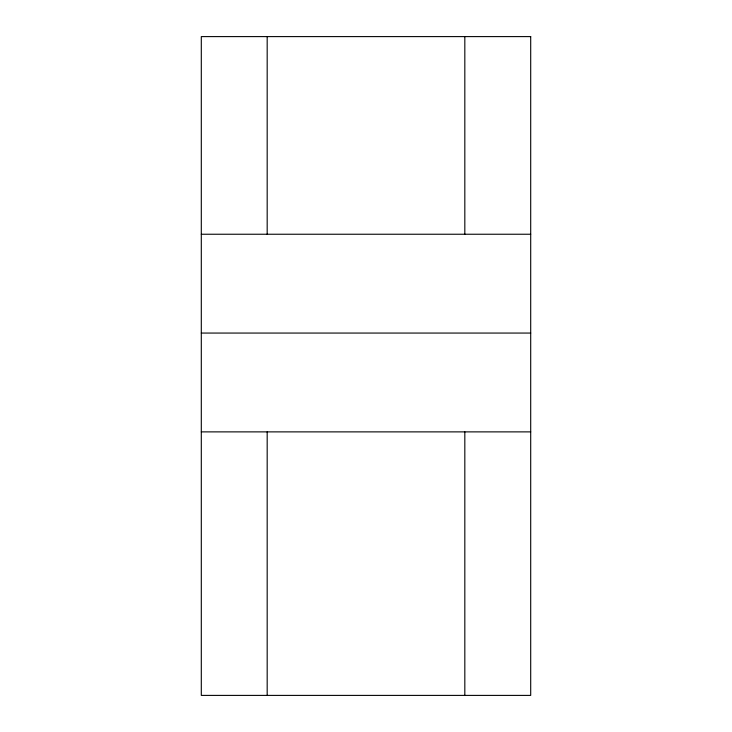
<?xml version="1.0" encoding="UTF-8"?>
<svg xmlns="http://www.w3.org/2000/svg" width="732" height="732" viewBox="0 0 732 732"><rect width="100%" height="100%" fill="white"/><g stroke="black" fill="none" stroke-linecap="round" stroke-linejoin="round"><path stroke-width="1.1" d="M201.3 234.24L530.7 234.24M201.3 333.06L530.7 333.06M201.3 431.88L530.7 431.88M464.82 36.6L464.82 234.24M464.82 431.88L464.82 695.4M267.18 36.6L267.18 234.24M267.18 431.88L267.18 695.4M530.7 36.6L201.3 36.6L201.3 695.4L530.7 695.4L530.7 36.6"/></g></svg>
